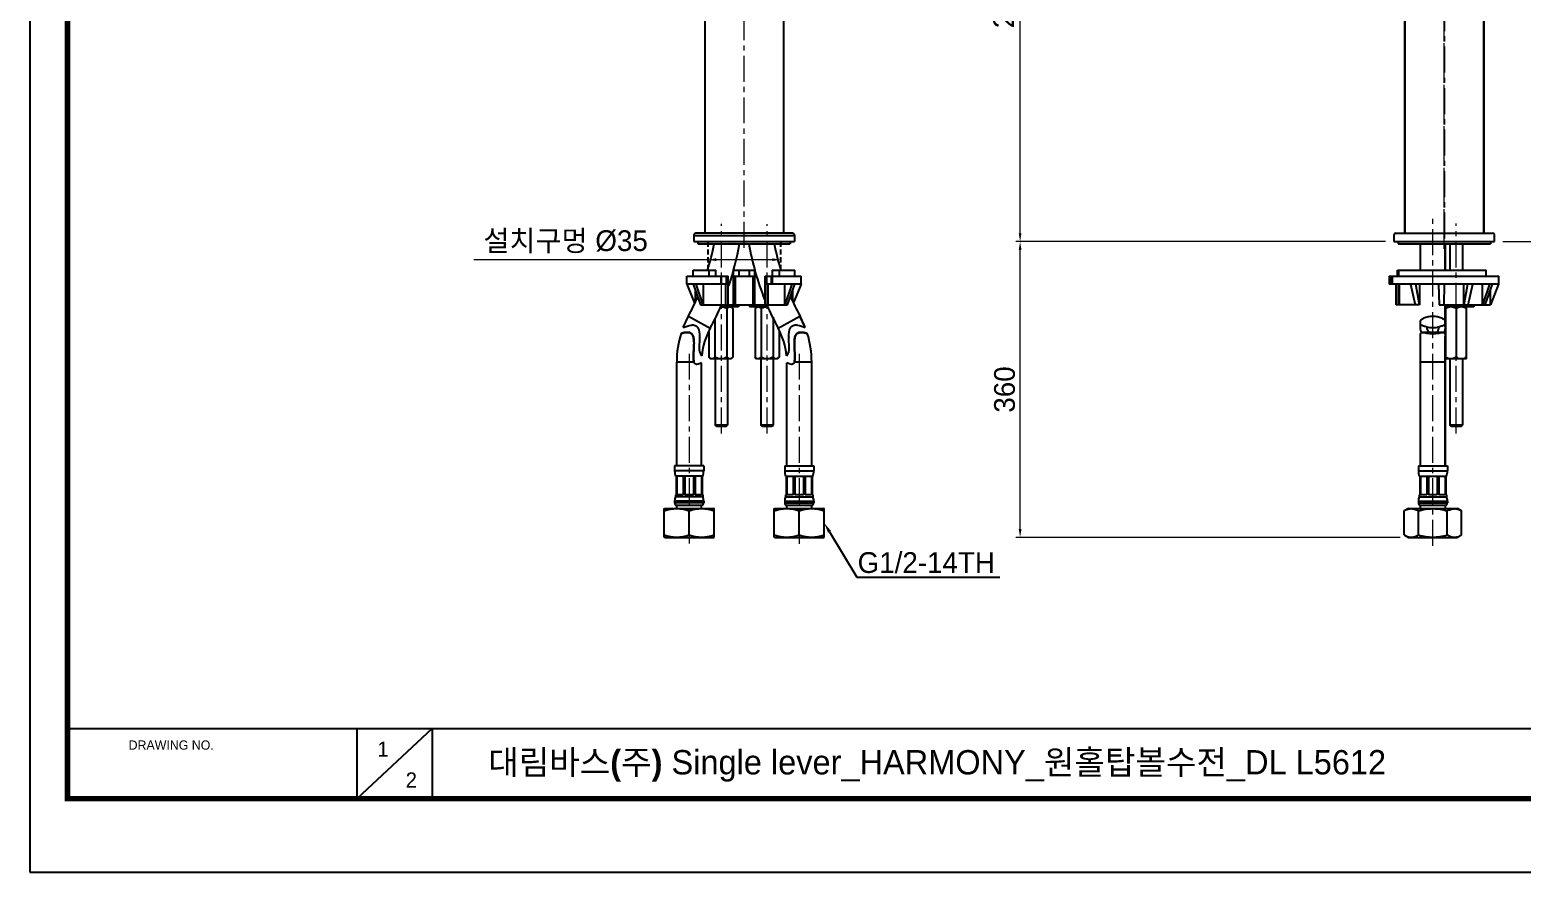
# Model space of a CAD drawing. Extents: x 0 to 1128, y 0 to 827.
# Drawn here: x 0 to 719, y 0 to 406 of the extents above; entities that cross this region are included whole.
import ezdxf
from ezdxf import colors
from ezdxf.entities.mleader import LeaderData, LeaderLine
from ezdxf.math import Vec2, Vec3

# ---------------------------------------------------------------- set-up
doc = ezdxf.new("R2010")
doc.units = 0
doc.header["$LTSCALE"] = 10
doc.header["$MEASUREMENT"] = 0
doc.header["$PDMODE"] = 3
doc.header["$PDSIZE"] = -10
doc.linetypes.add('CENTER', pattern=[2, 1.25, -0.25, 0.25, -0.25])
doc.linetypes.add('HIDDEN', pattern=[0.375, 0.25, -0.125])
doc.layers.get('0').update_dxf_attribs({"linetype": 'CONTINUOUS'})
doc.layers.get('DEFPOINTS').update_dxf_attribs({"linetype": 'CONTINUOUS'})
for name, color, linetype in [('BODY', 7, 'CONTINUOUS'), ('DEF_LAYER_ASSEM_MEMBER', 7, 'CONTINUOUS'), ('DEFAULT_1', 7, 'CENTER')]:
    doc.layers.add(name, color=color, linetype=linetype)
doc.styles.add('Daelim Dimension', font='')
doc.styles.get('Daelim Dimension').set_extended_font_data('나눔고딕')
doc.dimstyles.new('DEFAULT', dxfattribs={"dimscale": 2, "dimtxt": 2, "dimasz": 2, "dimexe": 0, "dimexo": 2, "dimgap": 1, "dimtad": 1, "dimdec": 0, "dimzin": 9, "dimdsep": 46, "dimtxsty": 'Daelim Dimension', "dimcen": 0.5, "dimclrd": 5, "dimclre": 5, "dimclrt": 256, "dimadec": 1, "dimazin": 0, "dimtfac": 1, "dimtdec": 0, "dimtix": 1, "dimtmove": 0, "dimatfit": 3, "dimfxl": 1, "dimtolj": 1, "dimtzin": 1, "dimlwd": 9, "dimlwe": 9, "dimarcsym": 0})

# ---------------------------------------------------------------- blocks, each defined once
blk = doc.blocks.new('*D1')
at = {"color": 5, "lineweight": 9, "ltscale": 0.5, "transparency": 16777216}
for p, q in [((326.5, 295.04), (213.8, 295.04)), ((326.5, 294.91), (326.5, 295.04)), ((357.5, 295.04), (330.5, 295.04)), ((361.5, 294.91), (361.5, 295.04))]:
    blk.add_line(p, q, dxfattribs=at)
at = {"color": 5, "ltscale": 0.5, "transparency": 16777216}
for points in [[(330.5, 295.7), (330.5, 294.37), (326.5, 295.04)], [(357.5, 295.7), (357.5, 294.37), (361.5, 295.04)]]:
    blk.add_solid(points, dxfattribs=at)
at = {"layer": 'DEFPOINTS', "color": 0, "ltscale": 0.5, "transparency": 16777216}
for p in [(326.5, 298.91), (361.5, 298.91), (361.5, 295.04)]:
    blk.add_point(p, dxfattribs=at)
at = {"color": 7, "ltscale": 0.5, "transparency": 16777216, "insert": (257.99, 303.67), "char_height": 10, "attachment_point": 5, "style": 'Daelim Dimension'}
blk.add_mtext('\\A1;설치구멍 %%C35', dxfattribs=at)
blk = doc.blocks.new('*D3')
at = {"color": 5, "lineweight": 9, "ltscale": 0.5, "transparency": 16777216}
for p, q in [((512.33, 534.06), (474.84, 534.06)), ((476.84, 307.75), (476.84, 530.06)), ((652.86, 303.75), (474.84, 303.75))]:
    blk.add_line(p, q, dxfattribs=at)
at = {"color": 5, "ltscale": 0.5, "transparency": 16777216}
for points in [[(476.18, 530.06), (477.51, 530.06), (476.84, 534.06)], [(476.18, 307.75), (477.51, 307.75), (476.84, 303.75)]]:
    blk.add_solid(points, dxfattribs=at)
at = {"layer": 'DEFPOINTS', "color": 0, "ltscale": 0.5, "transparency": 16777216}
for p in [(476.84, 534.06), (516.33, 534.06), (656.86, 303.75)]:
    blk.add_point(p, dxfattribs=at)
at = {"color": 7, "ltscale": 0.5, "transparency": 16777216, "insert": (463.94, 417.69), "char_height": 10, "attachment_point": 2, "rotation": 90, "style": 'Daelim Dimension'}
blk.add_mtext('\\A1;230', dxfattribs=at)
blk = doc.blocks.new('*D4')
at = {"color": 5, "lineweight": 9, "ltscale": 0.5, "transparency": 16777216}
for p, q in [((572.06, 303.75), (474.84, 303.75)), ((476.84, 165.25), (476.84, 299.75)), ((659.84, 161.25), (474.84, 161.25))]:
    blk.add_line(p, q, dxfattribs=at)
at = {"color": 5, "ltscale": 0.5, "transparency": 16777216}
for points in [[(476.18, 299.75), (477.51, 299.75), (476.84, 303.75)], [(476.18, 165.25), (477.51, 165.25), (476.84, 161.25)]]:
    blk.add_solid(points, dxfattribs=at)
at = {"layer": 'DEFPOINTS', "color": 0, "ltscale": 0.5, "transparency": 16777216}
for p in [(476.84, 303.75), (576.06, 303.75), (663.84, 161.25)]:
    blk.add_point(p, dxfattribs=at)
at = {"color": 7, "ltscale": 0.5, "transparency": 16777216, "insert": (469.39, 232.5), "char_height": 10, "attachment_point": 5, "rotation": 90, "style": 'Daelim Dimension'}
blk.add_mtext('\\A1;360', dxfattribs=at)
blk = doc.blocks.new('*D5')
at = {"color": 5, "lineweight": 9, "ltscale": 0.5, "transparency": 16777216}
for p, q in [((703.11, 614.73), (774.41, 614.73)), ((772.41, 307.75), (772.41, 610.73)), ((709.36, 303.75), (774.41, 303.75))]:
    blk.add_line(p, q, dxfattribs=at)
at = {"color": 5, "ltscale": 0.5, "transparency": 16777216}
for points in [[(771.75, 610.73), (773.08, 610.73), (772.41, 614.73)], [(771.75, 307.75), (773.08, 307.75), (772.41, 303.75)]]:
    blk.add_solid(points, dxfattribs=at)
at = {"layer": 'DEFPOINTS', "color": 0, "ltscale": 0.5, "transparency": 16777216}
for p in [(699.11, 614.73), (772.41, 614.73), (705.36, 303.75)]:
    blk.add_point(p, dxfattribs=at)
at = {"color": 7, "ltscale": 0.5, "transparency": 16777216, "insert": (764.96, 459.24), "char_height": 10, "attachment_point": 5, "rotation": 90, "style": 'Daelim Dimension'}
blk.add_mtext('\\A1;311', dxfattribs=at)

msp = doc.modelspace()

# ---------------------------------------------------------------- linework, layer by layer
at = {"color": 7, "linetype": 'Continuous'}
for p, q in [((700.11, 307.75), (700.11, 587.73)), ((662.11, 530.42), (662.11, 307.75)), ((656.86, 306.75), (656.86, 303.75)), ((656.86, 303.75), (705.36, 303.75)), ((705.36, 303.75), (705.36, 306.75))]:
    msp.add_line(p, q, dxfattribs=at)
at = {"color": 7, "linetype": 'HIDDEN'}
for p, q in [((326.5, 303.75), (326.5, 288.95)), ((361.5, 303.75), (361.5, 288.95))]:
    msp.add_line(p, q, dxfattribs=at)
at = {"ltscale": 0.5}
msp.add_line((657.86, 307.75), (704.36, 307.75), dxfattribs=at)
at = {"color": 5}
msp.add_line((18.14, 69.28), (926.74, 69.28), dxfattribs=at)
at = {"color": 5, "ltscale": 40}
for p, q in [((157.42, 69.28), (157.42, 35.27)), ((157.42, 69.28), (157.42, 35.27)), ((193.81, 69.28), (157.42, 35.27)), ((193.81, 69.28), (157.42, 35.27)), ((193.81, 69.28), (193.81, 35.27)), ((193.81, 69.28), (193.81, 35.27))]:
    msp.add_line(p, q, dxfattribs=at)
at = {"ltscale": 0.5}
msp.add_lwpolyline([(0, 0), (1128.4, 0), (1128.4, 826.8), (0, 826.8)], close=True, dxfattribs=at)
at = {"color": 5, "linetype": 'ByBlock', "lineweight": 200, "const_width": 2.6}
msp.add_lwpolyline([(18.14, 35.4), (1110.14, 35.4), (1110.14, 807.6), (18.14, 807.6)], close=True, dxfattribs=at)
at = {"layer": 'BODY', "color": 1, "linetype": 'CENTER', "lineweight": 5}
for p, q in [((343.98, 300.73), (343.98, 618.75)), ((681.11, 301.82), (681.11, 618.75)), ((332.98, 211.35), (332.98, 312.23)), ((354.98, 211.35), (354.98, 312.13)), ((675.61, 157.25), (675.61, 315.11)), ((686.81, 211.35), (686.81, 312.46)), ((317.48, 249.75), (317.48, 158.37)), ((370.48, 249.75), (370.48, 158.16))]:
    msp.add_line(p, q, dxfattribs=at)
at = {"layer": 'DEF_LAYER_ASSEM_MEMBER', "color": 7, "linetype": 'Continuous'}
for p, q in [((700.11, 587.73), (700.11, 307.75)), ((662.11, 307.75), (662.11, 530.42)), ((324.98, 427.75), (324.98, 307.75)), ((362.98, 427.75), (362.98, 307.75)), ((319.73, 306.75), (319.73, 303.75)), ((319.73, 303.75), (368.22, 303.75)), ((367.23, 307.75), (320.73, 307.75)), ((321.63, 303.75), (321.63, 302.75)), ((321.63, 302.75), (366.13, 302.75)), ((366.13, 303.75), (366.13, 302.75)), ((368.23, 306.75), (368.23, 303.75)), ((658.86, 303.75), (658.86, 302.75)), ((658.86, 302.75), (703.36, 302.75)), ((669.58, 290.05), (669.58, 302.75)), ((681.58, 290.05), (681.58, 302.75)), ((681.65, 290.05), (681.65, 302.75)), ((683.81, 302.75), (683.81, 290.05)), ((689.81, 302.75), (689.81, 290.05)), ((703.36, 303.75), (703.36, 302.75)), ((319.38, 290.05), (330.38, 290.05)), ((319.38, 287.05), (319.38, 290.05)), ((330.38, 287.05), (330.38, 290.05)), ((338.78, 290.05), (348.98, 290.05)), ((338.78, 287.05), (338.78, 290.05)), ((348.98, 290.05), (348.98, 287.05)), ((357.38, 290.05), (368.37, 290.05)), ((357.38, 290.05), (357.38, 287.05)), ((368.38, 287.05), (368.38, 290.05)), ((658.5, 290.05), (701.31, 290.05)), ((658.5, 287.05), (658.5, 290.05)), ((701.31, 287.05), (701.31, 290.05)), ((316.38, 287.05), (336.33, 287.05)), ((316.38, 283.25), (316.38, 287.05)), ((319.34, 283.25), (316.38, 283.25)), ((316.41, 283.25), (320.05, 274.15)), ((319.34, 283.24), (322.93, 273.25)), ((336.33, 283.25), (319.36, 283.25)), ((320.41, 280.28), (320.41, 274.91)), ((324.18, 273.25), (320.82, 283.25)), ((324.18, 283.25), (324.18, 273.25)), ((336.33, 273.25), (336.33, 287.05)), ((338.75, 287.05), (337.8, 287.05)), ((338.77, 287.05), (348.98, 287.05)), ((338.88, 273.25), (338.88, 287.05)), ((348.88, 287.05), (348.88, 273.25)), ((350.15, 287.05), (349, 287.05)), ((353.88, 287.05), (371.37, 287.05)), ((353.88, 287.05), (353.88, 273.25)), ((366.91, 283.25), (353.88, 283.25)), ((363.57, 273.25), (363.57, 283.25)), ((366.91, 283.24), (363.57, 273.25)), ((364.82, 273.25), (368.39, 283.25)), ((371.33, 283.25), (366.93, 283.25)), ((367.34, 275.34), (367.34, 280.31)), ((371.34, 283.25), (367.79, 274.38)), ((371.38, 283.25), (371.34, 283.25)), ((371.38, 283.25), (371.38, 287.05)), ((654.6, 287.05), (707.31, 287.05)), ((654.6, 287.05), (654.6, 283.25)), ((664.78, 283.25), (654.6, 283.25)), ((655.81, 287.05), (655.81, 283.25)), ((658, 273.25), (658, 283.25)), ((659.19, 273.25), (659.19, 283.25)), ((664.78, 283.24), (667, 273.25)), ((678.31, 283.25), (664.82, 283.25)), ((669.16, 273.25), (667.35, 283.25)), ((669.16, 283.25), (669.16, 273.25)), ((678.31, 283.24), (678.56, 273.25)), ((692.24, 283.25), (678.35, 283.25)), ((681.06, 273.25), (681.28, 283.25)), ((690.46, 273.25), (690.46, 283.25)), ((692.24, 283.24), (690.46, 273.25)), ((702.84, 283.25), (692.28, 283.25)), ((692.63, 273.25), (694.81, 283.25)), ((699.51, 273.25), (699.51, 283.25)), ((702.84, 283.24), (699.51, 273.25)), ((700.76, 273.25), (704.33, 283.25)), ((707.27, 283.25), (702.86, 283.25)), ((707.27, 283.25), (703.28, 273.25)), ((703.28, 273.25), (703.28, 280.31)), ((707.31, 283.25), (707.27, 283.25)), ((707.31, 283.25), (707.31, 287.05)), ((322.93, 273.25), (364.82, 273.25)), ((341.28, 273.25), (341.28, 272.25)), ((346.48, 273.25), (346.48, 272.25)), ((669.16, 273.25), (658, 273.25)), ((678.56, 273.25), (703.28, 273.25)), ((681.58, 262.75), (681.58, 273.25)), ((695.31, 273.25), (695.31, 272.25)), ((314.55, 262.32), (317.1, 267.82)), ((329.89, 266.91), (329.89, 248.02)), ((341.28, 272.25), (332.38, 272.25)), ((335.66, 271.47), (335.66, 248.02)), ((337.78, 272.25), (338.55, 271.47)), ((338.55, 271.47), (338.55, 248.02)), ((355.57, 272.25), (346.48, 272.25)), ((349.98, 272.25), (349.2, 271.47)), ((349.2, 271.47), (349.2, 248.02)), ((352.09, 271.47), (352.09, 248.02)), ((357.86, 267.34), (357.86, 248.02)), ((373.4, 262.32), (370.85, 267.82)), ((695.31, 272.25), (681.58, 272.25)), ((681.65, 262.75), (681.65, 272.25)), ((681.81, 247.25), (681.81, 272.25)), ((686.81, 271.47), (686.81, 248.02)), ((691.81, 247.25), (691.81, 272.25)), ((327, 260.7), (327, 248.02)), ((360.75, 261.13), (360.75, 248.02)), ((669.58, 262.75), (669.58, 264.95)), ((680.55, 260.01), (670.61, 260.01)), ((322.53, 258), (322.53, 257.93)), ((669.58, 195.75), (669.58, 258.05)), ((681.58, 195.75), (681.58, 258.05)), ((681.65, 195.75), (681.65, 258.05)), ((311.47, 195.75), (311.47, 245.75)), ((323.48, 195.75), (323.48, 245.4)), ((327, 248.02), (327.78, 247.25)), ((337.78, 247.25), (327.78, 247.25)), ((329.98, 247.25), (329.98, 215.35)), ((335.98, 247.25), (335.98, 215.35)), ((338.55, 248.02), (337.78, 247.25)), ((349.2, 248.02), (349.98, 247.25)), ((359.98, 247.25), (349.98, 247.25)), ((351.98, 247.25), (351.98, 215.35)), ((357.98, 247.25), (357.98, 215.35)), ((360.75, 248.02), (359.98, 247.25)), ((364.47, 195.75), (364.47, 245.4)), ((376.48, 195.75), (376.48, 245.75)), ((691.81, 247.25), (681.81, 247.25)), ((683.81, 247.25), (683.81, 215.35)), ((689.81, 247.25), (689.81, 215.35)), ((335.98, 215.35), (329.98, 215.35)), ((330.58, 214.75), (329.98, 215.35)), ((335.37, 214.75), (330.58, 214.75)), ((335.38, 214.75), (335.98, 215.35)), ((357.98, 215.35), (351.98, 215.35)), ((352.58, 214.75), (351.98, 215.35)), ((357.37, 214.75), (352.58, 214.75)), ((357.38, 214.75), (357.98, 215.35)), ((689.81, 215.35), (683.81, 215.35)), ((684.41, 214.75), (683.81, 215.35)), ((689.21, 214.75), (684.41, 214.75)), ((689.21, 214.75), (689.81, 215.35)), ((324.48, 195.75), (310.48, 195.75)), ((310.48, 195.75), (310.48, 193.25)), ((324.48, 195.75), (324.48, 193.25)), ((363.48, 195.75), (377.48, 195.75)), ((363.48, 195.75), (363.48, 193.25)), ((377.48, 195.75), (377.48, 193.25)), ((668.61, 195.75), (682.61, 195.75)), ((668.61, 195.75), (668.61, 193.25)), ((682.61, 195.75), (682.61, 193.25)), ((324.08, 190.75), (310.88, 190.75)), ((311.23, 190.75), (311.23, 181.75)), ((311.55, 190.75), (311.55, 181.75)), ((314.56, 190.75), (314.56, 181.75)), ((315.35, 190.75), (315.35, 181.75)), ((319.6, 190.75), (319.6, 181.75)), ((320.4, 190.75), (320.4, 181.75)), ((323.39, 190.75), (323.39, 181.75)), ((323.73, 190.75), (323.73, 181.75)), ((363.88, 190.75), (377.08, 190.75)), ((364.23, 190.75), (364.23, 181.75)), ((364.56, 190.75), (364.56, 181.75)), ((367.55, 190.75), (367.55, 181.75)), ((368.35, 190.75), (368.35, 181.75)), ((372.6, 190.75), (372.6, 181.75)), ((373.39, 190.75), (373.39, 181.75)), ((376.4, 190.75), (376.4, 181.75)), ((376.73, 190.75), (376.73, 181.75)), ((669.01, 190.75), (682.21, 190.75)), ((669.36, 190.75), (669.36, 181.75)), ((669.69, 190.75), (669.69, 181.75)), ((672.7, 190.75), (672.7, 181.75)), ((673.49, 190.75), (673.49, 181.75)), ((677.73, 190.75), (677.73, 181.75)), ((678.53, 190.75), (678.53, 181.75)), ((681.53, 190.75), (681.53, 181.75)), ((681.86, 190.75), (681.86, 181.75)), ((311.23, 181.75), (310.88, 181.75)), ((310.88, 181.75), (310.88, 180.75)), ((324.08, 180.75), (310.88, 180.75)), ((314.56, 181.75), (311.55, 181.75)), ((319.6, 181.75), (315.35, 181.75)), ((323.39, 181.75), (320.4, 181.75)), ((324.08, 181.75), (323.73, 181.75)), ((324.08, 181.75), (324.08, 180.75)), ((364.23, 181.75), (363.88, 181.75)), ((363.88, 181.75), (363.88, 180.75)), ((363.88, 180.75), (377.08, 180.75)), ((367.55, 181.75), (364.56, 181.75)), ((372.6, 181.75), (368.35, 181.75)), ((376.4, 181.75), (373.39, 181.75)), ((377.08, 181.75), (376.73, 181.75)), ((377.08, 181.75), (377.08, 180.75)), ((669.36, 181.75), (669.01, 181.75)), ((669.01, 181.75), (669.01, 180.75)), ((669.01, 180.75), (682.21, 180.75)), ((672.7, 181.75), (669.69, 181.75)), ((677.73, 181.75), (673.49, 181.75)), ((681.53, 181.75), (678.53, 181.75)), ((682.21, 181.75), (681.86, 181.75)), ((682.21, 181.75), (682.21, 180.75)), ((305.4, 175.07), (305.7, 175.25)), ((305.48, 161.38), (305.48, 175.12)), ((305.7, 175.25), (329.25, 175.25)), ((310.48, 178.79), (310.48, 177.95)), ((311.47, 176.75), (323.48, 176.75)), ((311.47, 175.25), (311.47, 176.75)), ((317.48, 162.45), (317.48, 174.05)), ((323.48, 175.25), (323.48, 176.75)), ((324.48, 178.79), (324.48, 177.95)), ((329.55, 175.07), (329.25, 175.25)), ((329.48, 161.38), (329.48, 175.12)), ((358.4, 175.07), (358.7, 175.25)), ((358.48, 161.38), (358.48, 175.12)), ((358.7, 175.25), (382.25, 175.25)), ((363.48, 178.79), (363.48, 177.95)), ((364.47, 176.75), (376.48, 176.75)), ((364.47, 175.25), (364.47, 176.75)), ((370.48, 162.45), (370.48, 174.05)), ((376.48, 175.25), (376.48, 176.75)), ((377.48, 178.79), (377.48, 177.95)), ((382.55, 175.07), (382.25, 175.25)), ((382.48, 161.38), (382.48, 175.12)), ((663.84, 175.25), (661.76, 174.05)), ((661.76, 162.45), (661.76, 174.05)), ((663.84, 175.25), (687.39, 175.25)), ((668.61, 178.79), (668.61, 177.95)), ((668.68, 162.45), (668.68, 174.05)), ((669.61, 176.75), (681.61, 176.75)), ((669.61, 175.25), (669.61, 176.75)), ((681.61, 175.25), (681.61, 176.75)), ((682.54, 162.45), (682.54, 174.05)), ((682.61, 178.79), (682.61, 177.95)), ((689.47, 174.05), (687.39, 175.25)), ((689.47, 162.45), (689.47, 174.05)), ((305.7, 161.25), (305.4, 161.42)), ((305.7, 161.25), (329.25, 161.25)), ((329.25, 161.25), (329.55, 161.42)), ((358.7, 161.25), (358.4, 161.42)), ((358.7, 161.25), (382.25, 161.25)), ((382.25, 161.25), (382.55, 161.42)), ((661.76, 162.45), (663.84, 161.25)), ((663.84, 161.25), (687.39, 161.25)), ((689.47, 162.45), (687.39, 161.25))]:
    msp.add_line(p, q, dxfattribs=at)
at = {"layer": 'DEF_LAYER_ASSEM_MEMBER', "color": 9, "linetype": 'Continuous'}
for p, q in [((319.73, 306.75), (368.23, 306.75)), ((327, 290.05), (327, 287.05)), ((341.44, 290.05), (341.44, 287.05)), ((346.31, 290.05), (346.31, 287.05)), ((360.75, 290.05), (360.75, 287.05)), ((659.05, 290.05), (659.05, 287.05)), ((332.71, 287.05), (332.71, 283.25)), ((333.11, 283.25), (333.11, 287.05)), ((334.95, 283.25), (334.95, 273.25)), ((335.33, 287.05), (335.33, 283.25)), ((339.66, 287.05), (339.66, 273.25)), ((348.09, 287.05), (348.09, 273.25)), ((354.88, 283.25), (354.88, 287.05)), ((355.36, 283.25), (355.36, 273.25)), ((357.04, 287.05), (357.04, 283.25)), ((357.53, 287.05), (357.53, 283.25)), ((655.6, 283.25), (655.6, 287.05)), ((655.94, 287.05), (655.94, 283.25)), ((659, 273.25), (659, 283.25)), ((659.31, 283.25), (659.31, 273.25)), ((317.1, 267.82), (327.64, 262.08)), ((360.31, 262.08), (370.85, 267.82)), ((319.81, 245.75), (311.47, 245.75)), ((376.48, 245.75), (368.14, 245.75)), ((681.65, 245.75), (669.58, 245.75)), ((324.48, 193.25), (310.48, 193.25)), ((363.48, 193.25), (377.48, 193.25)), ((668.61, 193.25), (682.61, 193.25)), ((324.48, 178.79), (310.48, 178.79)), ((324.48, 177.95), (310.48, 177.95)), ((363.48, 178.79), (377.48, 178.79)), ((363.48, 177.95), (377.48, 177.95)), ((668.61, 178.79), (682.61, 178.79)), ((668.61, 177.95), (682.61, 177.95))]:
    msp.add_line(p, q, dxfattribs=at)
at = {"layer": 'DEF_LAYER_ASSEM_MEMBER', "color": 7, "linetype": 'Continuous'}
for centre, radius, start, end in [((320.73, 306.75), 1, 90, 180), ((213.56, 324.25), 117.92, 343.10795, 349.47378), ((213.56, 324.25), 129.92, 341.21363, 350.45645), ((474.4, 324.25), 129.92, 189.54355, 201.86758), ((474.4, 324.25), 117.92, 190.52622, 196.89205), ((367.23, 306.75), 1, 0, 90), ((657.86, 306.75), 1, 90, 180), ((704.36, 306.75), 1, 0, 90), ((320.01, 281.03), 2.31, 106.37381, 106.80979), ((367.85, 279.45), 3.91, 103.72242, 104.02995), ((666.03, 275.59), 7.75, 99.02725, 99.26114), ((679.84, 272.11), 11.24, 97.59594, 97.78751), ((693.65, 274.05), 9.3, 98.49675, 98.70386), ((703.79, 279.45), 3.91, 103.72242, 104.02995), ((213.56, 324.25), 117.92, 331.41288, 336.46705), ((213.56, 324.25), 129.92, 331.41288, 336.85037), ((474.4, 324.25), 129.92, 203.14963, 208.58712), ((474.4, 324.25), 117.92, 203.39773, 208.58712), ((357.61, 245.75), 46.14, 151.41288, 158.95064), ((354.97, 267.15), 5.09, 82.91539, 89.95021), ((330.34, 245.75), 46.14, 21.04936, 28.58712), ((357.61, 245.75), 46.14, 162.6418, 180), ((357.61, 245.75), 34.14, 151.41288, 175.00657), ((330.34, 245.75), 34.14, 4.99343, 28.58712), ((368.63, 256.59), 7, 81.66726, 82.74261), ((330.34, 245.75), 46.14, 0, 17.3582), ((717.24, 269.09), 48.15, 190.52744, 191.1079), ((675.65, 273.46), 11.15, 255.33336, 258.40541), ((675.58, 273.1), 10.78, 258.39701, 269.99737), ((675.57, 273.16), 10.85, 270.03921, 281.92972), ((675.5, 273.5), 11.19, 281.95241, 284.93845), ((634.57, 268.96), 47.49, 348.8874, 349.53445), ((633.58, 269.17), 48.57, 348.84638, 349.47085), ((401.03, 255.87), 35.67, 176.69638, 176.90859), ((662.48, 258.12), 19.17, 358.80117, 359.85493), ((318.48, 193.25), 8, 180, 198.19487), ((316.48, 193.25), 8, 341.80513, 0), ((371.48, 193.25), 8, 180, 198.19487), ((369.48, 193.25), 8, 341.80513, 0), ((676.61, 193.25), 8, 180, 198.19487), ((674.61, 193.25), 8, 341.80513, 0), ((315.48, 178.79), 5, 156.92608, 180), ((319.48, 178.79), 5, 0, 23.07392), ((368.48, 178.79), 5, 156.92608, 180), ((372.48, 178.79), 5, 0, 23.07392), ((673.61, 178.79), 5, 156.92608, 180), ((677.61, 178.79), 5, 0, 23.07392), ((311.68, 177.95), 1.2, 180, 260.66987), ((323.28, 177.95), 1.2, 279.33013, 0), ((364.68, 177.95), 1.2, 180, 260.66987), ((376.28, 177.95), 1.2, 279.33013, 0), ((669.81, 177.95), 1.2, 180, 260.57374), ((681.41, 177.95), 1.2, 279.42626, 0), ((665.22, 166.68), 5.3, 262.65592, 277.3699), ((686.01, 166.68), 5.3, 262.65592, 277.3699)]:
    msp.add_arc(centre, radius, start, end, dxfattribs=at)
at = {"layer": 'DEF_LAYER_ASSEM_MEMBER', "color": 9, "linetype": 'Continuous'}
msp.add_arc((680.26, 264.95), 1.38, 351.77663, 359.97259, dxfattribs=at)
at = {"layer": 'DEF_LAYER_ASSEM_MEMBER', "color": 7, "linetype": 'Continuous'}
for points, start_tangent, end_tangent in [([(335.66, 271.47), (334.26, 272.03), (332.78, 272.25)], (-0.894427, 0.447214), (-1, 0)), ([(337.11, 272.25), (336.73, 272.19), (336.36, 272.03), (336.01, 271.78), (335.66, 271.47)], (-1, 0), (-0.707107, -0.707107)), ([(338.55, 271.47), (338.21, 271.78), (337.85, 272.03), (337.48, 272.19), (337.11, 272.25)], (-0.707107, 0.707107), (-1, 0)), ([(350.06, 272.11), (349.83, 271.99), (349.2, 271.47)], (-0.908739, -0.417364), (-0.707107, -0.707107)), ([(350.64, 272.25), (350.5, 272.24), (350.06, 272.11)], (-1, 0), (-0.908739, -0.417364)), ([(352.09, 271.47), (351.75, 271.78), (351.39, 272.03), (351.02, 272.19), (350.64, 272.25)], (-0.707107, 0.707107), (-1, 0)), ([(354.98, 272.25), (353.49, 272.03), (352.09, 271.47)], (-1, 0), (-0.894427, -0.447214)), ([(684.31, 272.25), (683.02, 272.03), (681.81, 271.47)], (-1, 0), (-0.866025, -0.5)), ([(686.81, 271.47), (685.6, 272.03), (684.31, 272.25)], (-0.866025, 0.5), (-1, 0)), ([(689.31, 272.25), (688.02, 272.03), (686.81, 271.47)], (-1, 0), (-0.866025, -0.5)), ([(691.81, 271.47), (690.6, 272.03), (689.31, 272.25)], (-0.866025, 0.5), (-1, 0)), ([(319.81, 245.75), (319.6, 246.87), (319.55, 248.15), (319.59, 249.56), (319.67, 251.1), (319.76, 252.73), (319.81, 254.22), (319.8, 255.53), (319.71, 256.69), (319.53, 257.72), (319.21, 258.59), (318.72, 259.27), (318.02, 259.74), (317.15, 259.97), (316.2, 260), (315.25, 259.9), (314.38, 259.72), (313.77, 259.56), (313.57, 259.5), (313.84, 259.58), (314.52, 259.75), (315.38, 259.92), (316.31, 260.01), (317.23, 259.96), (318.07, 259.71), (318.75, 259.24), (319.23, 258.54), (319.54, 257.66), (319.72, 256.62), (319.8, 255.47), (319.81, 254.19), (319.76, 252.79), (319.68, 251.26), (319.59, 249.63), (319.55, 248.17), (319.6, 246.87), (319.81, 245.75)], (-0.296266, 0.955105), (0.296266, -0.955105)), ([(319.81, 245.75), (319.6, 246.87), (319.55, 248.15), (319.59, 249.56), (319.67, 251.1), (319.76, 252.73), (319.81, 254.22), (319.8, 255.53), (319.71, 256.69), (319.53, 257.72), (319.21, 258.59), (318.72, 259.27), (318.02, 259.74), (317.15, 259.97), (316.2, 260), (315.25, 259.9), (314.38, 259.72), (313.77, 259.56), (313.57, 259.5), (313.84, 259.58), (314.52, 259.75), (315.38, 259.92), (316.31, 260.01), (317.23, 259.96)], (-0.296266, 0.955105), (0.988488, -0.151301)), ([(314.55, 262.32), (318.49, 263.55)], (0.917559, 0.397599), (0.992846, 0.119402)), ([(318.49, 263.55), (320.4, 263.37)], (0.992846, 0.119402), (0.927863, -0.372921)), ([(320.4, 263.37), (321.44, 262.57), (321.67, 262.21)], (0.927863, -0.372921), (0.477463, -0.878652)), ([(321.67, 262.21), (322.53, 258)], (0.477463, -0.878652), (0.059591, -0.998223)), ([(365.42, 257.93), (366.28, 262.2)], (0.057646, 0.998337), (0.4746, 0.880202)), ([(366.28, 262.2), (366.52, 262.57), (367.56, 263.38)], (0.4746, 0.880202), (0.93026, 0.3669)), ([(367.56, 263.38), (369.51, 263.54)], (0.93026, 0.3669), (0.992002, -0.126225)), ([(368.14, 245.75), (368.35, 246.87), (368.4, 248.15), (368.36, 249.56), (368.28, 251.1), (368.19, 252.73), (368.14, 254.22), (368.15, 255.53), (368.24, 256.69), (368.42, 257.72), (368.74, 258.59), (369.23, 259.27), (369.93, 259.74), (370.8, 259.97), (371.75, 260), (372.7, 259.9), (373.57, 259.72), (374.18, 259.56), (374.38, 259.5), (374.11, 259.58), (373.43, 259.75), (372.57, 259.92), (371.64, 260.01), (370.72, 259.96), (369.88, 259.71), (369.2, 259.24), (368.72, 258.54), (368.41, 257.66), (368.23, 256.62), (368.15, 255.47), (368.14, 254.19), (368.19, 252.79), (368.27, 251.26), (368.36, 249.63), (368.4, 248.17), (368.35, 246.87), (368.14, 245.75)], (0.296266, 0.955105), (-0.296266, -0.955105)), ([(368.14, 245.75), (368.35, 246.87), (368.4, 248.15), (368.36, 249.56), (368.28, 251.1), (368.19, 252.73), (368.14, 254.22), (368.15, 255.53), (368.24, 256.69), (368.42, 257.72), (368.74, 258.59), (369.23, 259.27), (369.93, 259.74), (370.8, 259.97)], (0.296266, 0.955105), (0.991369, 0.131098)), ([(369.64, 263.52), (373.4, 262.32)], (0.989458, -0.144822), (0.917559, -0.397599)), ([(669.58, 262.77), (669.61, 263.16), (669.69, 263.42), (669.84, 263.55), (670.02, 263.59)], (-0.001471, 0.999999), (0.999998, 0.001998)), ([(669.9, 260.29), (669.68, 261.59), (669.58, 262.77)], (-0.182537, 0.983199), (-0.001471, 0.999999)), ([(669.58, 258.07), (669.62, 258.96), (669.69, 259.33), (669.79, 259.61), (669.94, 259.81), (670.13, 259.93), (670.61, 260.01)], (-0.001701, 0.999999), (1, -0.000887)), ([(670.02, 263.59), (670.52, 263.48), (671.15, 263.24), (671.92, 262.95), (672.83, 262.67)], (0.999998, 0.001998), (0.967441, -0.253097)), ([(670.61, 260.01), (671.55, 259.91), (672.72, 259.72), (674.09, 259.56), (675.58, 259.5), (677.07, 259.56), (678.44, 259.72), (679.61, 259.91), (680.55, 260.01)], (1, -0.000887), (0.999999, 0.001241)), ([(672.61, 262.78), (672.69, 262.13), (672.87, 261.43), (673.45, 260.01)], (0, -1), (0.446606, -0.894731)), ([(677.78, 260.01), (678.35, 261.43), (678.54, 262.13), (678.61, 262.78)], (0.446678, 0.894695), (0, 1)), ([(678.38, 262.69), (679.28, 262.97), (680.03, 263.25), (680.65, 263.48), (681.14, 263.59)], (0.96623, 0.25768), (0.999999, -0.001652)), ([(680.55, 260.01), (681.03, 259.93), (681.22, 259.81), (681.37, 259.61), (681.48, 259.33), (681.54, 258.96), (681.58, 258.07)], (0.999999, 0.001241), (-0.001575, -0.999999)), ([(681.14, 263.59), (681.33, 263.55), (681.47, 263.42), (681.55, 263.16), (681.58, 262.77)], (0.999999, -0.001652), (-0.001444, -0.999999)), ([(681.35, 259.74), (681.25, 259.84)], (-0.621283, 0.783586), (-0.78082, 0.624756)), ([(681.58, 262.77), (681.48, 261.61), (681.27, 260.34)], (-0.001444, -0.999999), (-0.181432, -0.983403)), ([(681.33, 260.29), (681.42, 260.78), (681.61, 262.2)], (0.182537, 0.983199), (0.092395, 0.995722)), ([(681.63, 258.59), (681.55, 259.28), (681.35, 259.74)], (-0.048133, 0.998841), (-0.621283, 0.783586)), ([(681.61, 262.2), (681.63, 262.35), (681.65, 262.77)], (0.092395, 0.995722), (0.001471, 0.999999)), ([(322.53, 257.93), (323.6, 248.72)], (0.057648, -0.998337), (0.708482, -0.705729)), ([(364.35, 248.72), (365.41, 257.8)], (0.708482, 0.705729), (0.053948, 0.998544)), ([(681.58, 256.2), (681.64, 257.72)], (0.050018, 0.998748), (0.020092, 0.999798)), ([(681.65, 258.07), (681.63, 258.59)], (0.001701, 0.999999), (-0.048133, 0.998841)), ([(320.07, 245.16), (319.81, 245.75)], (-0.560787, 0.82796), (-0.296266, 0.955105)), ([(323.48, 245.4), (320.37, 244.85), (320.07, 245.16)], (-0.898339, -0.439303), (-0.560787, 0.82796)), ([(327.86, 247.38), (327.63, 247.5), (327, 248.02)], (-0.908739, 0.417364), (-0.707107, 0.707107)), ([(328.44, 247.25), (328.3, 247.26), (327.86, 247.38)], (-1, 0), (-0.908739, 0.417364)), ([(329.89, 248.02), (329.55, 247.71), (329.19, 247.46), (328.82, 247.3), (328.44, 247.25)], (-0.707107, -0.707107), (-1, 0)), ([(332.78, 247.25), (331.29, 247.46), (329.89, 248.02)], (-1, 0), (-0.894427, 0.447214)), ([(335.66, 248.02), (334.26, 247.46), (332.78, 247.25)], (-0.894427, -0.447214), (-1, 0)), ([(337.11, 247.25), (336.73, 247.3), (336.36, 247.46), (336.01, 247.71), (335.66, 248.02)], (-1, 0), (-0.707107, 0.707107)), ([(338.55, 248.02), (338.21, 247.71), (337.85, 247.46), (337.48, 247.3), (337.11, 247.25)], (-0.707107, -0.707107), (-1, 0)), ([(350.06, 247.38), (349.83, 247.5), (349.2, 248.02)], (-0.908739, 0.417364), (-0.707107, 0.707107)), ([(350.64, 247.25), (350.5, 247.26), (350.06, 247.38)], (-1, 0), (-0.908739, 0.417364)), ([(352.09, 248.02), (351.75, 247.71), (351.39, 247.46), (351.02, 247.3), (350.64, 247.25)], (-0.707107, -0.707107), (-1, 0)), ([(354.98, 247.25), (353.49, 247.46), (352.09, 248.02)], (-1, 0), (-0.894427, 0.447214)), ([(357.86, 248.02), (356.46, 247.46), (354.98, 247.25)], (-0.894427, -0.447214), (-1, 0)), ([(359.31, 247.25), (358.93, 247.3), (358.56, 247.46), (358.21, 247.71), (357.86, 248.02)], (-1, 0), (-0.707107, 0.707107)), ([(360.75, 248.02), (360.41, 247.71), (360.05, 247.46), (359.68, 247.3), (359.31, 247.25)], (-0.707107, -0.707107), (-1, 0)), ([(368.03, 245.44), (367.58, 244.85), (364.47, 245.4)], (-0.407061, -0.913401), (-0.898339, 0.439303)), ([(368.14, 245.75), (368.03, 245.44)], (-0.296266, -0.955105), (-0.407061, -0.913401)), ([(684.31, 247.25), (683.02, 247.46), (681.81, 248.02)], (-1, 0), (-0.866025, 0.5)), ([(686.81, 248.02), (685.6, 247.46), (684.31, 247.25)], (-0.866025, -0.5), (-1, 0)), ([(689.31, 247.25), (688.02, 247.46), (686.81, 248.02)], (-1, 0), (-0.866025, 0.5)), ([(691.81, 248.02), (690.6, 247.46), (689.31, 247.25)], (-0.866025, -0.5), (-1, 0)), ([(305.48, 174.05), (311.47, 175.12), (317.48, 174.05)], (0.948678, 0.316242), (0.948722, -0.316112)), ([(317.48, 174.05), (323.48, 175.12), (329.48, 174.05)], (0.948722, 0.316112), (0.948678, -0.316242)), ([(358.48, 174.05), (364.47, 175.12), (370.48, 174.05)], (0.948678, 0.316242), (0.948722, -0.316112)), ([(370.48, 174.05), (376.48, 175.12), (382.48, 174.05)], (0.948722, 0.316112), (0.948678, -0.316242)), ([(661.76, 174.05), (662.11, 174.24), (663.18, 174.73)], (0.866025, 0.5), (0.937275, 0.348592)), ([(663.18, 174.73), (663.52, 174.84), (664.54, 175.07)], (0.937275, 0.348592), (0.991728, 0.128354)), ([(664.54, 175.07), (666.63, 174.93), (668.68, 174.05)], (0.991728, 0.128354), (0.865926, -0.500171)), ([(668.68, 174.05), (675.61, 175.12), (682.54, 174.05)], (0.960758, 0.277389), (0.960758, -0.277389)), ([(682.54, 174.05), (684.59, 174.93), (686.69, 175.07)], (0.865926, 0.500171), (0.991672, -0.128787)), ([(686.69, 175.07), (687.03, 175.02), (688.05, 174.73)], (0.991672, -0.128787), (0.937216, -0.348751)), ([(688.05, 174.73), (688.41, 174.58), (689.47, 174.05)], (0.937216, -0.348751), (0.866025, -0.5)), ([(305.48, 162.45), (311.47, 161.38), (317.48, 162.45)], (0.948678, -0.316242), (0.948722, 0.316112)), ([(317.48, 162.45), (323.48, 161.38), (329.48, 162.45)], (0.948722, -0.316112), (0.948678, 0.316242)), ([(358.48, 162.45), (364.47, 161.38), (370.48, 162.45)], (0.948678, -0.316242), (0.948722, 0.316112)), ([(370.48, 162.45), (376.48, 161.38), (382.48, 162.45)], (0.948722, -0.316112), (0.948678, 0.316242)), ([(661.76, 162.45), (662.44, 162.08), (664.54, 161.42)], (0.866025, -0.5), (0.991728, -0.128354)), ([(665.9, 161.42), (666.6, 161.56), (668.68, 162.45)], (0.99167, 0.128807), (0.865926, 0.500171)), ([(668.68, 162.45), (675.61, 161.38), (682.54, 162.45)], (0.960758, -0.277389), (0.960758, 0.277389)), ([(682.54, 162.45), (683.23, 162.08), (685.33, 161.42)], (0.865926, -0.500171), (0.991726, -0.128374)), ([(686.69, 161.42), (687.03, 161.48), (688.05, 161.77)], (0.991672, 0.128787), (0.937216, 0.348751)), ([(688.05, 161.77), (688.41, 161.91), (689.47, 162.45)], (0.937216, 0.348751), (0.866025, 0.5))]:
    msp.add_spline(points, degree=3, dxfattribs=dict(at, start_tangent=start_tangent, end_tangent=end_tangent))
at = {"layer": 'DEF_LAYER_ASSEM_MEMBER', "color": 9, "linetype": 'Continuous'}
for points, start_tangent, end_tangent in [([(669.58, 264.95), (669.7, 265.51), (670.04, 266.05), (670.59, 266.55), (671.34, 266.98), (673.28, 267.6), (675.58, 267.82)], (0, 1), (1, 0)), ([(675.58, 267.82), (677.88, 267.6), (679.82, 266.98), (680.57, 266.55), (681.12, 266.05), (681.47, 265.51), (681.58, 264.95)], (1, 0), (0, -1))]:
    msp.add_spline(points, degree=3, dxfattribs=dict(at, start_tangent=start_tangent, end_tangent=end_tangent))
at = {"layer": 'DEFAULT_1', "color": 1, "linetype": 'CENTER'}
msp.add_line((681.11, 617.7), (681.11, 300.2), dxfattribs=at)

# ---------------------------------------------------------------- texts
at = {"color": 5, "ltscale": 40, "style": 'Daelim Dimension'}
msp.add_text('DRAWING NO.', height=4.453, dxfattribs=at).set_placement((47.56, 58.99))
at = {"char_height": 7.29, "width": 10.17, "attachment_point": 1, "style": 'Daelim Dimension'}
for s, insert in [('1', (167.32, 62.9)), ('2', (180.99, 48.05))]:
    msp.add_mtext(s, dxfattribs=dict(at, insert=insert))
at = {"color": 2, "insert": (220.72, 58.8), "char_height": 11.7115, "width": 518.4179, "attachment_point": 1, "style": 'Daelim Dimension'}
msp.add_mtext('{\\fPretendard Variable SemiBold|b0|i0|c129|p2;대림바스(주)} Single lever_HARMONY_원홀탑볼수전_DL L5612', dxfattribs=at)

# ---------------------------------------------------------------- dimensions: what is measured, and where the dimension line sits
at = {"color": 5, "ltscale": 0.5}
dim = msp.add_linear_dim(base=(772.41, 614.73), p1=(705.36, 303.75), p2=(699.11, 614.73), angle=90, dimstyle='DEFAULT', override={"dimtxt": 5, "dimexe": 1, "dimdec": 0, "dimclrd": 5, "dimclre": 5, "dimclrt": 7}, dxfattribs=at)
dim.commit()
dim.dimension.update_dxf_attribs({"geometry": '*D5', "text_midpoint": (764.96, 459.24)})
dim = msp.add_linear_dim(base=(476.84, 534.06), p1=(656.86, 303.75), p2=(516.33, 534.06), angle=90, dimstyle='DEFAULT', override={"dimtxt": 5, "dimexe": 1, "dimdec": 0, "dimclrd": 5, "dimclre": 5, "dimclrt": 7}, dxfattribs=at)
dim.commit()
dim.dimension.update_dxf_attribs({"geometry": '*D3', "text_midpoint": (476.84, 417.69), "dimtype": 128})
dim = msp.add_linear_dim(base=(361.5, 295.04), p1=(326.5, 298.91), p2=(361.5, 298.91), text='설치구멍 %%C<>', dimstyle='DEFAULT', override={"dimtxt": 5, "dimclrd": 5, "dimclre": 5, "dimclrt": 7}, dxfattribs=at)
dim.commit()
dim.dimension.update_dxf_attribs({"geometry": '*D1', "text_midpoint": (257.99, 295.04), "dimtype": 128})
dim = msp.add_linear_dim(base=(476.84, 303.75), p1=(663.84, 161.25), p2=(576.06, 303.75), angle=90, text='360', dimstyle='DEFAULT', override={"dimtxt": 5, "dimexe": 1, "dimdec": 0, "dimclrd": 5, "dimclre": 5, "dimclrt": 7}, dxfattribs=at)
dim.commit()
dim.dimension.update_dxf_attribs({"geometry": '*D4', "text_midpoint": (469.39, 232.5)})

# ---------------------------------------------------------------- leaders
at = {"ltscale": 0.5}
ml = msp.add_multileader_mtext('Standard', dxfattribs=at)
ml.set_content('G1/2-14TH', color=256, style='Daelim Dimension')
ml.set_leader_properties(color=5)
ml.build(insert=Vec2(0, 0))
ml.multileader.update_dxf_attribs({"text_left_attachment_type": 6, "text_right_attachment_type": 6, "dogleg_length": 0.36, "arrow_head_size": 5})
ctx = ml.context
ctx.base_point, ctx.char_height, ctx.arrow_head_size, ctx.landing_gap_size, ctx.plane_origin = Vec3(398.51, 142.14), 10, 5, 0.09, Vec3(382.98, 168.25)
ctx.left_attachment, ctx.right_attachment = 6, 6
notes = []
notes.append((ctx, [(0, (1, 1, 0), (398.15, 142.14), (1, 0), 0.36, [(0, [(382.48, 168.25)], 0, [])])]))
ctx.mtext.insert, ctx.mtext.flow_direction = Vec3(398.6, 154.14), 5
for ctx, leaders in notes:
    for number, flags, end, landing, length, lines in leaders:
        leader = LeaderData()
        leader.index, (leader.has_last_leader_line, leader.has_dogleg_vector, leader.attachment_direction) = number, flags
        leader.last_leader_point, leader.dogleg_vector, leader.dogleg_length = Vec3(end), Vec3(landing), length
        for number, points, colour, breaks in lines:
            line = LeaderLine()
            line.index, line.vertices, line.color, line.breaks = number, Vec3.list(points), colors.encode_raw_color(colour), breaks
            leader.lines.append(line)
        ctx.leaders.append(leader)

doc.saveas('drawing.dxf')
